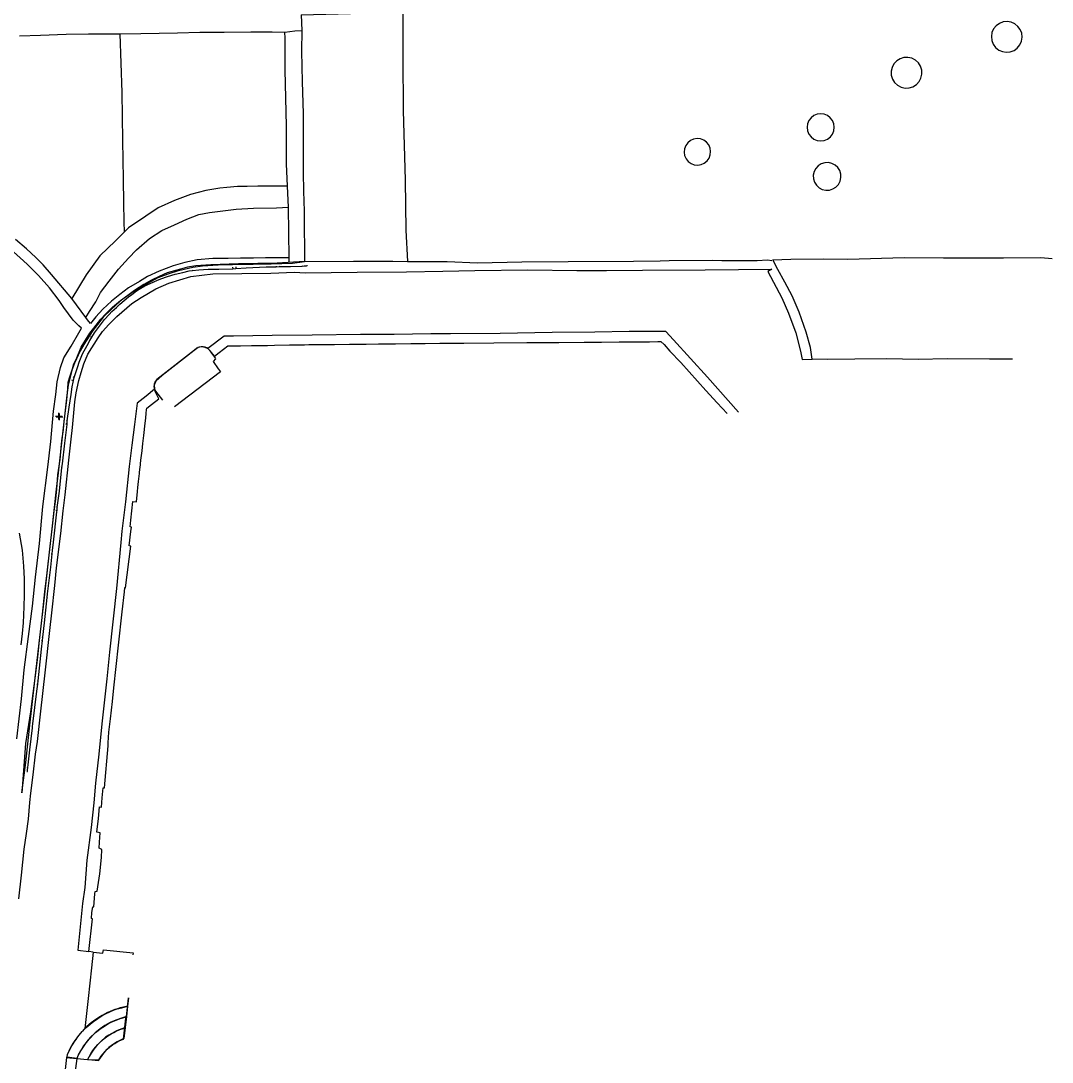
# Model space of a CAD drawing. Header units: metres. Extents: x 353335 to 353543, y 6929896 to 6930115.
# Drawn here: x 353426.27 to 353456.86, y 6930060.3 to 6930091.19 of the extents above; entities that cross this region are included whole.
import ezdxf

# ---------------------------------------------------------------- set-up
doc = ezdxf.new("R2010")
doc.units = ezdxf.units.M
for name, color, linetype in [('01 Overgang i belegg', 7, 'Continuous'), ('05 Dører', 7, 'Continuous'), ('5002 Fasadeliv_fortau', 7, 'Continuous'), ('5051 TrappBygg', 7, 'Continuous'), ('6002 MurLoddrett', 7, 'Continuous'), ('6013 Annet gjerde', 7, 'Continuous'), ('7038 Topp kantstein forkant', 7, 'Continuous'), ('7534 Overgangsfelt', 7, 'Continuous'), ('8250 Kum', 7, 'Continuous'), ('8501 StolpeEnkel_bunn', 7, 'Continuous'), ('8501 StolpeEnkel_topp', 7, 'Continuous')]:
    doc.layers.add(name, color=color, linetype=linetype)

msp = doc.modelspace()

# ---------------------------------------------------------------- linework, layer by layer
at = {"layer": '01 Overgang i belegg', "color": 21, "true_color": 0xff9f80}
for points in [[(353426.237, 6930090.75, 4.399), (353426.852, 6930090.767, 4.442), (353427.615, 6930090.796, 4.493), (353428.281, 6930090.809, 4.528), (353429.08, 6930090.809, 4.576), (353429.213, 6930090.802, 4.572), (353429.827, 6930090.819, 4.631), (353430.923, 6930090.833, 4.738), (353431.585, 6930090.852, 4.794), (353432.302, 6930090.856, 4.85), (353433.091, 6930090.865, 4.932), (353433.73, 6930090.868, 4.968), (353434.103, 6930090.858, 5.015), (353434.403, 6930090.892, 5.028), (353434.603, 6930090.905, 5.038)], [(353429.213, 6930090.802, 4.572), (353429.264, 6930089.067, 4.575), (353429.291, 6930087.64, 4.575), (353429.312, 6930086.489, 4.58), (353429.318, 6930085.791, 4.579), (353429.324, 6930085.239, 4.582), (353429.334, 6930084.923, 4.575)], [(353434.186, 6930086.284, 5.029), (353434.157, 6930086.951, 5.027), (353434.149, 6930088.074, 5.022), (353434.116, 6930089.723, 5.012), (353434.114, 6930090.673, 5.018), (353434.103, 6930090.858, 5.015)], [(353434.227, 6930084.162, 5.05), (353434.193, 6930084.163, 5.059), (353433.525, 6930084.156, 4.976), (353433.169, 6930084.147, 4.945), (353432.792, 6930084.151, 4.912), (353432.422, 6930084.145, 4.859), (353431.967, 6930084.139, 4.811), (353431.501, 6930084.102, 4.74), (353431.136, 6930084.017, 4.696), (353430.787, 6930083.924, 4.661), (353430.376, 6930083.764, 4.635), (353430.029, 6930083.605, 4.592), (353429.788, 6930083.462, 4.561), (353429.462, 6930083.267, 4.535), (353429.212, 6930083.076, 4.509), (353428.964, 6930082.873, 4.469), (353428.702, 6930082.636, 4.451), (353428.493, 6930082.411, 4.416), (353428.339, 6930082.216, 4.392), (353428.252, 6930082.325, 4.39), (353428.197, 6930082.394, 4.392), (353428.305, 6930082.572, 4.4), (353428.495, 6930082.857, 4.431), (353428.634, 6930083.129, 4.472), (353428.889, 6930083.464, 4.515), (353429.168, 6930083.824, 4.529), (353429.47, 6930084.15, 4.579), (353429.707, 6930084.402, 4.595), (353430.088, 6930084.73, 4.645), (353430.455, 6930084.967, 4.674), (353430.826, 6930085.142, 4.694), (353431.198, 6930085.311, 4.73), (353431.548, 6930085.449, 4.78), (353431.868, 6930085.504, 4.813), (353432.264, 6930085.556, 4.846), (353432.663, 6930085.606, 4.9), (353433.17, 6930085.632, 4.945), (353433.858, 6930085.639, 5.014), (353434.212, 6930085.662, 5.041), (353434.186, 6930086.284, 5.029), (353433.815, 6930086.289, 5.01), (353433.301, 6930086.288, 4.948), (353432.981, 6930086.279, 4.925), (353432.695, 6930086.279, 4.901), (353432.38, 6930086.242, 4.871), (353432.173, 6930086.227, 4.839), (353431.761, 6930086.153, 4.793), (353431.301, 6930086.041, 4.727), (353430.828, 6930085.861, 4.691), (353430.347, 6930085.639, 4.657), (353429.981, 6930085.399, 4.634), (353429.464, 6930085.047, 4.592), (353429.334, 6930084.923, 4.575), (353429.076, 6930084.663, 4.552), (353428.615, 6930084.217, 4.512), (353428.21, 6930083.659, 4.46), (353427.786, 6930082.95, 4.383)], [(353434.232, 6930084.02, 5.058), (353434.227, 6930084.162, 5.05), (353434.212, 6930085.662, 5.041)], [(353428.197, 6930082.394, 4.392), (353427.786, 6930082.95, 4.383), (353427.181, 6930083.665, 4.343), (353426.931, 6930083.952, 4.321), (353426.714, 6930084.174, 4.325), (353426.441, 6930084.423, 4.318), (353426.113, 6930084.706, 4.295)], [(353427.997, 6930082.141, 4.383), (353427.824, 6930082.308, 4.38), (353427.549, 6930082.689, 4.377), (353427.41, 6930082.897, 4.375), (353427.126, 6930083.27, 4.352), (353426.795, 6930083.632, 4.333), (353426.46, 6930083.972, 4.311), (353425.945, 6930084.436, 4.293)], [(353426.214, 6930065.139, 3.924), (353426.29, 6930065.847, 3.939), (353426.371, 6930066.614, 3.951), (353426.437, 6930067.08, 3.968), (353426.498, 6930067.503, 3.984), (353426.538, 6930067.999, 4.004), (353426.571, 6930068.281, 4.012), (353426.641, 6930068.816, 4.043), (353426.712, 6930069.437, 4.097), (353426.764, 6930069.806, 4.122), (353426.864, 6930070.706, 4.183), (353426.995, 6930071.845, 4.276), (353427.129, 6930073.103, 4.375), (353427.192, 6930073.625, 4.421), (353427.278, 6930074.443, 4.487), (353427.328, 6930074.967, 4.531), (353427.456, 6930075.984, 4.617), (353427.529, 6930076.649, 4.673), (353427.587, 6930077.132, 4.711), (353427.699, 6930078.153, 4.858), (353427.764, 6930078.775, 4.901), (353427.803, 6930079.125, 4.94), (353427.874, 6930079.883, 4.999), (353427.91, 6930080.158, 5.021), (353427.988, 6930080.519, 5.043), (353428.066, 6930080.762, 5.055), (353428.143, 6930081.016, 5.063), (353428.262, 6930081.306, 5.065), (353428.566, 6930081.791, 5.07), (353428.698, 6930081.971, 5.069), (353428.882, 6930082.185, 5.072), (353429.122, 6930082.42, 5.074), (353429.569, 6930082.806, 5.08), (353429.843, 6930082.984, 5.08), (353430.279, 6930083.238, 5.089), (353430.667, 6930083.404, 5.091), (353431.312, 6930083.606, 5.089), (353431.968, 6930083.685, 5.08), (353433.688, 6930083.707, 5.087), (353434.388, 6930083.734, 5.097), (353434.709, 6930083.713, 5.112), (353436.251, 6930083.739, 5.21), (353437.71, 6930083.747, 5.316), (353438.784, 6930083.761, 5.399), (353439.739, 6930083.782, 5.461), (353441.31, 6930083.799, 5.571), (353442.764, 6930083.783, 5.685), (353443.648, 6930083.785, 5.743), (353444.712, 6930083.798, 5.818), (353446.569, 6930083.803, 5.953), (353448.55, 6930083.828, 6.063), (353448.428, 6930083.756, 6.075), (353448.84, 6930082.973, 6.144), (353449.042, 6930082.517, 6.167), (353449.254, 6930081.932, 6.211), (353449.401, 6930081.388, 6.24), (353449.443, 6930081.148, 6.252), (353449.741, 6930081.152, 6.248)], [(353426.153, 6930069.888, 3.994), (353426.288, 6930071.073, 4.019), (353426.373, 6930071.936, 4.05), (353426.499, 6930072.922, 4.065), (353426.617, 6930073.822, 4.096), (353426.703, 6930074.681, 4.116), (353426.827, 6930075.683, 4.138), (353426.93, 6930076.785, 4.182), (353427.076, 6930077.946, 4.212), (353427.163, 6930078.714, 4.233), (353427.242, 6930079.61, 4.265), (353427.312, 6930080.103, 4.279), (353427.349, 6930080.484, 4.293), (353427.451, 6930080.903, 4.305), (353427.545, 6930081.19, 4.318), (353427.761, 6930081.539, 4.343), (353427.993, 6930081.936, 4.367), (353428.07, 6930082.076, 4.379), (353427.997, 6930082.141, 4.383)], [(353447.557, 6930079.584, 6.393), (353446.639, 6930080.621, 6.267), (353445.631, 6930081.726, 6.081), (353445.405, 6930081.978, 6.041), (353444.315, 6930081.97, 5.951), (353443.294, 6930081.956, 5.856), (353442.035, 6930081.947, 5.744), (353440.486, 6930081.919, 5.603), (353439.019, 6930081.909, 5.489), (353438.43, 6930081.903, 5.449), (353437.347, 6930081.884, 5.374), (353436.342, 6930081.885, 5.303), (353434.911, 6930081.864, 5.208), (353433.724, 6930081.851, 5.174), (353432.583, 6930081.837, 5.149), (353432.302, 6930081.832, 5.147), (353431.819, 6930081.471, 5.151)], [(353430.236, 6930080.259, 5.125), (353429.993, 6930080.051, 5.116), (353429.726, 6930079.844, 5.104), (353429.647, 6930079.213, 5.057), (353429.569, 6930078.602, 5.008), (353429.49, 6930077.971, 4.91), (353429.379, 6930076.921, 4.786), (353429.268, 6930076.047, 4.714), (353429.24, 6930075.717, 4.683), (353429.106, 6930074.354, 4.573), (353428.898, 6930072.457, 4.42), (353428.828, 6930071.665, 4.353), (353428.679, 6930070.329, 4.244), (353428.587, 6930069.436, 4.167), (353428.492, 6930068.572, 4.119), (353428.441, 6930067.988, 4.09), (353428.354, 6930067.256, 4.052), (353428.229, 6930066.29, 4.027), (353428.172, 6930065.478, 4.014), (353428.101, 6930065.008, 4.002), (353427.963, 6930063.618, 3.964), (353428.287, 6930063.58, 3.978)], [(353426.219, 6930075.994, 4.129), (353426.308, 6930075.486, 4.115), (353426.355, 6930075.01, 4.105), (353426.368, 6930074.634, 4.09), (353426.374, 6930074.16, 4.092), (353426.366, 6930073.81, 4.078), (353426.337, 6930073.332, 4.071), (353426.312, 6930073.018, 4.06), (353426.27, 6930072.673, 4.056)], [(353428.413, 6930063.564, 3.97), (353428.371, 6930063.093, 3.944), (353428.27, 6930062.189, 3.909), (353428.171, 6930061.295, 3.887)], [(353427.625, 6930060.438, 3.871), (353427.526, 6930059.554, 3.858), (353427.422, 6930058.684, 3.847)]]:
    msp.add_polyline3d(points, dxfattribs=at)
at = {"layer": '05 Dører', "color": 52, "true_color": 0xd2d200}
msp.add_line((353432.192, 6930080.781, 5.296), (353430.831, 6930079.741, 5.295), dxfattribs=at)
at = {"layer": '5002 Fasadeliv_fortau', "color": 201, "true_color": 0xdf80ff}
msp.add_line((353427.929, 6930060.402, 3.871), (353427.712, 6930058.658, 3.859), dxfattribs=at)
for points in [[(353432.014, 6930081.24, 5.146), (353432.156, 6930081.35, 5.149), (353432.415, 6930081.547, 5.153), (353432.784, 6930081.553, 5.156), (353433.117, 6930081.555, 5.163), (353433.59, 6930081.561, 5.184), (353433.792, 6930081.568, 5.189), (353434.241, 6930081.575, 5.197), (353434.433, 6930081.581, 5.2), (353434.684, 6930081.583, 5.207), (353434.816, 6930081.584, 5.211), (353435.079, 6930081.587, 5.224), (353435.312, 6930081.589, 5.241), (353435.572, 6930081.59, 5.256), (353436.017, 6930081.595, 5.288), (353436.511, 6930081.6, 5.32), (353436.881, 6930081.608, 5.342), (353437.381, 6930081.613, 5.383), (353437.839, 6930081.619, 5.416), (353438.269, 6930081.62, 5.447), (353438.704, 6930081.627, 5.475), (353439.41, 6930081.631, 5.524), (353440.301, 6930081.637, 5.593), (353441.277, 6930081.651, 5.69), (353442.233, 6930081.651, 5.777), (353442.978, 6930081.658, 5.843), (353443.491, 6930081.662, 5.894), (353444.021, 6930081.666, 5.942), (353444.446, 6930081.667, 5.982), (353444.923, 6930081.672, 6.023), (353445.169, 6930081.676, 6.048), (353445.258, 6930081.677, 6.063), (353445.35, 6930081.585, 6.08), (353445.526, 6930081.395, 6.119), (353445.845, 6930081.054, 6.179), (353446.592, 6930080.227, 6.325), (353446.924, 6930079.861, 6.388), (353447.224, 6930079.538, 6.405)], [(353428.434, 6930064.908, 4.025), (353428.47, 6930065.294, 4.028), (353428.474, 6930065.361, 4.036), (353428.541, 6930065.371, 4.044), (353428.611, 6930065.886, 4.046), (353428.664, 6930066.368, 4.054), (353428.678, 6930066.61, 4.052), (353428.592, 6930066.64, 4.045), (353428.609, 6930066.822, 4.057), (353428.625, 6930067.099, 4.063), (353428.531, 6930067.117, 4.056), (353428.58, 6930067.53, 4.078), (353428.61, 6930067.867, 4.093), (353428.661, 6930067.861, 4.104), (353428.687, 6930068.139, 4.109), (353428.715, 6930068.434, 4.132), (353428.753, 6930068.435, 4.139), (353428.859, 6930069.677, 4.2), (353428.862, 6930069.771, 4.211), (353428.887, 6930070.085, 4.24), (353428.931, 6930070.478, 4.269), (353428.989, 6930070.996, 4.317), (353429.029, 6930071.401, 4.347), (353429.168, 6930072.666, 4.45), (353429.279, 6930073.652, 4.529), (353429.343, 6930074.253, 4.58), (353429.358, 6930074.374, 4.591), (353429.376, 6930074.372, 4.596), (353429.533, 6930075.608, 4.691), (353429.49, 6930075.619, 4.685), (353429.536, 6930076.045, 4.723), (353429.552, 6930076.173, 4.731), (353429.513, 6930076.179, 4.73), (353429.531, 6930076.38, 4.75), (353429.59, 6930076.931, 4.798), (353429.701, 6930076.923, 4.808), (353429.73, 6930077.226, 4.852), (353429.747, 6930077.342, 4.868), (353429.738, 6930077.346, 4.865), (353429.758, 6930077.523, 4.881), (353429.789, 6930077.764, 4.906), (353429.806, 6930077.914, 4.917), (353429.81, 6930077.933, 4.914), (353429.833, 6930078.158, 4.951), (353429.867, 6930078.436, 4.989), (353429.892, 6930078.656, 5.018), (353429.916, 6930078.889, 5.042), (353429.961, 6930079.257, 5.064), (353429.976, 6930079.404, 5.079), (353429.991, 6930079.553, 5.089), (353430.003, 6930079.646, 5.098), (353430.009, 6930079.695, 5.105), (353430.153, 6930079.811, 5.116), (353430.363, 6930079.975, 5.122)], [(353428.413, 6930063.564, 3.97), (353428.287, 6930063.58, 3.978), (353428.401, 6930064.55, 4.012), (353428.366, 6930064.554, 4.01), (353428.383, 6930064.733, 4.023), (353428.408, 6930064.905, 4.025), (353428.434, 6930064.908, 4.025)], [(353428.413, 6930063.564, 3.97), (353428.701, 6930063.528, 3.966), (353428.725, 6930063.632, 3.978), (353429.608, 6930063.536, 3.987), (353429.599, 6930063.476, 3.973)]]:
    msp.add_polyline3d(points, dxfattribs=at)
at = {"layer": '5051 TrappBygg', "color": 11, "true_color": 0xff8080}
for p, q in [((353429.406, 6930061.641, 4.135), (353429.408, 6930061.651, 3.975)), ((353429.369, 6930061.315, 4.306), (353429.369, 6930061.321, 4.143))]:
    msp.add_line(p, q, dxfattribs=at)
for points in [[(353432.014, 6930081.24, 5.146), (353431.892, 6930081.403, 5.146), (353431.819, 6930081.471, 5.151), (353431.793, 6930081.489, 5.149), (353431.744, 6930081.509, 5.151), (353431.682, 6930081.522, 5.152), (353431.624, 6930081.522, 5.153), (353431.566, 6930081.513, 5.151), (353431.531, 6930081.497, 5.152), (353431.493, 6930081.476, 5.153), (353431.424, 6930081.425, 5.151), (353430.31, 6930080.552, 5.139), (353430.26, 6930080.489, 5.135), (353430.231, 6930080.412, 5.132), (353430.222, 6930080.332, 5.128), (353430.226, 6930080.292, 5.125), (353430.236, 6930080.259, 5.125)], [(353432.046, 6930081.161, 5.269), (353431.977, 6930081.084, 5.26), (353432.125, 6930080.865, 5.273), (353432.138, 6930080.853, 5.281), (353432.192, 6930080.781, 5.296)], [(353429.438, 6930061.953, 3.973), (353429.438, 6930061.953, 3.946), (353429.316, 6930061.931, 3.941), (353429.214, 6930061.904, 3.936), (353429.114, 6930061.871, 3.928), (353429.059, 6930061.854, 3.925), (353429.012, 6930061.838, 3.924), (353428.904, 6930061.79, 3.917), (353428.847, 6930061.767, 3.914), (353428.756, 6930061.718, 3.911), (353428.687, 6930061.68, 3.908), (353428.582, 6930061.616, 3.904), (353428.47, 6930061.541, 3.897), (353428.361, 6930061.464, 3.892), (353428.303, 6930061.413, 3.888), (353428.233, 6930061.349, 3.887), (353428.205, 6930061.323, 3.885), (353428.171, 6930061.295, 3.887), (353428.138, 6930061.261, 3.887), (353428.101, 6930061.22, 3.887), (353427.996, 6930061.099, 3.886), (353427.956, 6930061.046, 3.884), (353427.9, 6930060.967, 3.884), (353427.86, 6930060.916, 3.882), (353427.794, 6930060.808, 3.881), (353427.76, 6930060.748, 3.88), (353427.72, 6930060.675, 3.878), (353427.694, 6930060.622, 3.876), (353427.674, 6930060.573, 3.876), (353427.648, 6930060.511, 3.874), (353427.625, 6930060.438, 3.871), (353427.929, 6930060.402, 3.871), (353427.93, 6930060.401, 3.97)], [(353427.93, 6930060.401, 3.97), (353427.642, 6930060.443, 3.968), (353427.656, 6930060.52, 3.969), (353427.705, 6930060.629, 3.967), (353427.753, 6930060.717, 3.969), (353427.807, 6930060.819, 3.966), (353427.868, 6930060.913, 3.969), (353427.941, 6930061.02, 3.967), (353427.999, 6930061.094, 3.968), (353428.089, 6930061.201, 3.965), (353428.209, 6930061.321, 3.968), (353428.327, 6930061.428, 3.966), (353428.425, 6930061.503, 3.967), (353428.557, 6930061.596, 3.967), (353428.677, 6930061.672, 3.965), (353428.779, 6930061.728, 3.966), (353428.928, 6930061.798, 3.965), (353429.039, 6930061.844, 3.967), (353429.132, 6930061.875, 3.968), (353429.266, 6930061.911, 3.97), (353429.365, 6930061.935, 3.97), (353429.438, 6930061.953, 3.973)], [(353429.438, 6930061.953, 3.973), (353429.408, 6930061.651, 3.975), (353429.261, 6930061.601, 3.972), (353429.087, 6930061.543, 3.972), (353428.925, 6930061.469, 3.971), (353428.766, 6930061.382, 3.972), (353428.624, 6930061.281, 3.972), (353428.473, 6930061.162, 3.973), (353428.333, 6930061.025, 3.971), (353428.212, 6930060.882, 3.973), (353428.135, 6930060.776, 3.973), (353428.038, 6930060.62, 3.974), (353427.958, 6930060.465, 3.973), (353427.94, 6930060.411, 3.97), (353427.93, 6930060.401, 3.97)], [(353427.93, 6930060.401, 3.97), (353427.932, 6930060.392, 4.135), (353427.985, 6930060.514, 4.131), (353428.052, 6930060.631, 4.136), (353428.127, 6930060.75, 4.137), (353428.209, 6930060.869, 4.136), (353428.269, 6930060.948, 4.134), (353428.335, 6930061.019, 4.135), (353428.425, 6930061.113, 4.135), (353428.52, 6930061.197, 4.135), (353428.615, 6930061.272, 4.136), (353428.705, 6930061.338, 4.134), (353428.779, 6930061.383, 4.135), (353428.874, 6930061.438, 4.135), (353428.956, 6930061.482, 4.132), (353429.068, 6930061.533, 4.131), (353429.147, 6930061.563, 4.131), (353429.221, 6930061.589, 4.131), (353429.406, 6930061.641, 4.135), (353429.369, 6930061.321, 4.143), (353429.268, 6930061.286, 4.141), (353429.107, 6930061.221, 4.14), (353428.97, 6930061.15, 4.139), (353428.885, 6930061.1, 4.14), (353428.784, 6930061.033, 4.139), (353428.692, 6930060.952, 4.142), (353428.602, 6930060.868, 4.142), (353428.527, 6930060.788, 4.142), (353428.466, 6930060.719, 4.14), (353428.415, 6930060.649, 4.141), (353428.357, 6930060.561, 4.141), (353428.301, 6930060.463, 4.143), (353428.246, 6930060.365, 4.145), (353427.932, 6930060.392, 4.135)], [(353428.246, 6930060.365, 4.145), (353428.251, 6930060.362, 4.304), (353428.297, 6930060.453, 4.303), (353428.36, 6930060.56, 4.301), (353428.411, 6930060.637, 4.301), (353428.492, 6930060.745, 4.298), (353428.56, 6930060.823, 4.299), (353428.626, 6930060.89, 4.3), (353428.696, 6930060.955, 4.299), (353428.771, 6930061.018, 4.299), (353428.856, 6930061.077, 4.301), (353428.951, 6930061.139, 4.3), (353429.027, 6930061.18, 4.3), (353429.112, 6930061.222, 4.301), (353429.167, 6930061.247, 4.299), (353429.213, 6930061.264, 4.301), (353429.281, 6930061.289, 4.3), (353429.369, 6930061.315, 4.306), (353429.323, 6930060.994, 4.309), (353429.132, 6930060.901, 4.31), (353429.047, 6930060.847, 4.306), (353428.956, 6930060.785, 4.308), (353428.886, 6930060.73, 4.307), (353428.788, 6930060.631, 4.308), (353428.729, 6930060.563, 4.307), (353428.672, 6930060.496, 4.308), (353428.606, 6930060.399, 4.308), (353428.575, 6930060.353, 4.308), (353428.251, 6930060.362, 4.304)], [(353428.376, 6930060.36, 4.469), (353428.576, 6930060.345, 4.468), (353428.658, 6930060.473, 4.47), (353428.717, 6930060.547, 4.471), (353428.772, 6930060.612, 4.469), (353428.833, 6930060.677, 4.469), (353428.91, 6930060.747, 4.469), (353428.988, 6930060.805, 4.47), (353429.059, 6930060.852, 4.471), (353429.145, 6930060.906, 4.468), (353429.206, 6930060.938, 4.466), (353429.283, 6930060.971, 4.468), (353429.314, 6930060.978, 4.473), (353429.323, 6930060.994, 4.309)]]:
    msp.add_polyline3d(points, dxfattribs=at)
at = {"layer": '6002 MurLoddrett', "color": 171, "true_color": 0x8080ff}
for points in [[(353434.685, 6930084.054, 5.089), (353433.871, 6930083.999, 5.022), (353432.732, 6930083.984, 4.888), (353431.908, 6930083.955, 4.8), (353431.459, 6930083.922, 4.746), (353431.215, 6930083.879, 4.726), (353431.009, 6930083.819, 4.682), (353430.617, 6930083.71, 4.657), (353430.38, 6930083.608, 4.628), (353430.15, 6930083.497, 4.609), (353429.916, 6930083.365, 4.575), (353429.644, 6930083.19, 4.571), (353429.217, 6930082.874, 4.5), (353428.95, 6930082.629, 4.463), (353428.713, 6930082.403, 4.432), (353428.545, 6930082.186, 4.411), (353428.408, 6930082.004, 4.389), (353428.315, 6930081.865, 4.384), (353428.143, 6930081.589, 4.368), (353428.029, 6930081.398, 4.351), (353427.865, 6930081.036, 4.327), (353427.786, 6930080.825, 4.309), (353427.725, 6930080.647, 4.297), (353427.671, 6930080.465, 4.293), (353427.656, 6930080.28, 4.291), (353427.637, 6930080.05, 4.289), (353427.613, 6930079.86, 4.278), (353427.579, 6930079.553, 4.268), (353427.548, 6930079.317, 4.269), (353427.527, 6930079.07, 4.269), (353427.477, 6930078.732, 4.25), (353427.458, 6930078.522, 4.246), (353427.425, 6930078.175, 4.228), (353427.365, 6930077.726, 4.214), (353427.33, 6930077.294, 4.208), (353427.296, 6930077.002, 4.187), (353427.256, 6930076.643, 4.184), (353427.194, 6930076.114, 4.17), (353427.128, 6930075.606, 4.15), (353427.046, 6930074.814, 4.127), (353426.976, 6930074.248, 4.12), (353426.885, 6930073.403, 4.09), (353426.815, 6930072.81, 4.077), (353426.763, 6930072.308, 4.069), (353426.717, 6930071.917, 4.064), (353426.601, 6930071.008, 4.05), (353426.564, 6930070.688, 4.05), (353426.409, 6930069.751, 4.019), (353426.302, 6930068.287, 3.986), (353426.42, 6930069.187, 4.05), (353426.525, 6930070.21, 4.112), (353426.689, 6930071.614, 4.209), (353426.813, 6930072.728, 4.313), (353426.947, 6930073.826, 4.422), (353427.093, 6930075.165, 4.534), (353427.188, 6930076.026, 4.604), (353427.327, 6930077.292, 4.711), (353427.386, 6930077.785, 4.766), (353427.48, 6930078.586, 4.861), (353427.651, 6930080.09, 4.99), (353427.683, 6930080.379, 5.007), (353427.782, 6930080.78, 5.042), (353427.838, 6930080.981, 5.052), (353427.935, 6930081.192, 5.052), (353428.066, 6930081.506, 5.034), (353428.192, 6930081.719, 5.043), (353428.322, 6930081.922, 5.047), (353428.438, 6930082.073, 5.044), (353428.645, 6930082.341, 5.052), (353428.785, 6930082.492, 5.054), (353428.995, 6930082.698, 5.04), (353429.224, 6930082.89, 5.051), (353429.607, 6930083.158, 5.054), (353429.775, 6930083.264, 5.056), (353430.038, 6930083.409, 5.063), (353430.348, 6930083.578, 5.044), (353430.638, 6930083.689, 5.053), (353430.946, 6930083.781, 5.062), (353431.372, 6930083.879, 5.071), (353431.659, 6930083.925, 5.081), (353432.125, 6930083.95, 5.073), (353432.549, 6930083.966, 5.065), (353433.16, 6930083.976, 5.086), (353433.7, 6930083.983, 5.082), (353434.328, 6930084, 5.085), (353434.685, 6930084.054, 5.089)], [(353429.314, 6930060.978, 4.473), (353429.386, 6930061.604, 4.475), (353429.388, 6930061.642, 4.48), (353429.406, 6930061.652, 4.471), (353429.464, 6930062.192, 4.47), (353429.461, 6930062.2, 3.949), (353429.438, 6930061.953, 3.946)]]:
    msp.add_polyline3d(points, dxfattribs=at)
at = {"layer": '6013 Annet gjerde', "color": 11, "true_color": 0xff8080}
for p, q in [((353431.252, 6930083.777, 5.09), (353431.268, 6930083.772, 5.985)), ((353431.356, 6930083.791, 5.091), (353431.362, 6930083.781, 5.989)), ((353432.553, 6930083.883, 5.086), (353432.564, 6930083.838, 5.986)), ((353432.648, 6930083.888, 5.084), (353432.646, 6930083.844, 5.985)), ((353433.846, 6930083.913, 5.102), (353433.849, 6930083.89, 5.992)), ((353433.959, 6930083.917, 5.105), (353433.946, 6930083.899, 5.993)), ((353434.625, 6930083.927, 5.105), (353434.619, 6930083.916, 6)), ((353430.3, 6930083.49, 5.093), (353430.311, 6930083.487, 5.978)), ((353430.217, 6930083.428, 5.087), (353430.222, 6930083.45, 5.975)), ((353429.124, 6930082.727, 5.087), (353429.139, 6930082.716, 5.977)), ((353429.221, 6930082.787, 5.085), (353429.21, 6930082.787, 5.979)), ((353428.306, 6930081.729, 5.066), (353428.32, 6930081.711, 5.973)), ((353428.339, 6930081.826, 5.077), (353428.375, 6930081.803, 5.974)), ((353427.777, 6930080.544, 5.04), (353427.837, 6930080.516, 5.934)), ((353427.821, 6930080.63, 5.048), (353427.856, 6930080.608, 5.94)), ((353427.612, 6930079.244, 4.958), (353427.644, 6930079.219, 5.82)), ((353427.63, 6930079.355, 4.956), (353427.651, 6930079.325, 5.829)), ((353427.47, 6930077.967, 4.819), (353427.493, 6930077.939, 5.696)), ((353427.493, 6930078.058, 4.834), (353427.508, 6930078.052, 5.707)), ((353427.314, 6930076.678, 4.685), (353427.346, 6930076.665, 5.579)), ((353427.329, 6930076.778, 4.701), (353427.355, 6930076.753, 5.584)), ((353427.189, 6930075.491, 4.581), (353427.214, 6930075.478, 5.471)), ((353427.171, 6930075.382, 4.573), (353427.2, 6930075.381, 5.463)), ((353427.04, 6930074.198, 4.476), (353427.068, 6930074.193, 5.362)), ((353427.039, 6930074.099, 4.466), (353427.054, 6930074.083, 5.352)), ((353426.89, 6930072.808, 4.365), (353426.916, 6930072.804, 5.254)), ((353426.907, 6930072.899, 4.368), (353426.926, 6930072.903, 5.262)), ((353426.745, 6930071.515, 4.268), (353426.773, 6930071.514, 5.153)), ((353426.759, 6930071.615, 4.268), (353426.784, 6930071.613, 5.161)), ((353426.594, 6930070.227, 4.158), (353426.616, 6930070.213, 5.051)), ((353426.628, 6930070.333, 5.06), (353426.611, 6930070.334, 4.157)), ((353426.46, 6930069.024, 4.084), (353426.481, 6930069.043, 4.963))]:
    msp.add_line(p, q, dxfattribs=at)
for points in [[(353426.447, 6930068.917, 4.055), (353426.463, 6930068.916, 4.378), (353426.472, 6930068.922, 4.837), (353426.472, 6930068.968, 4.935), (353426.481, 6930069.043, 4.963), (353426.489, 6930069.122, 4.969), (353426.543, 6930069.565, 5.003), (353426.616, 6930070.213, 5.051), (353426.622, 6930070.253, 5.055), (353426.628, 6930070.333, 5.06), (353426.749, 6930071.303, 5.137), (353426.773, 6930071.514, 5.153), (353426.784, 6930071.613, 5.161), (353426.886, 6930072.548, 5.234), (353426.916, 6930072.804, 5.254), (353426.926, 6930072.903, 5.262), (353426.977, 6930073.335, 5.295), (353427.054, 6930074.083, 5.352), (353427.068, 6930074.193, 5.362), (353427.162, 6930074.985, 5.429), (353427.2, 6930075.381, 5.463), (353427.214, 6930075.478, 5.471), (353427.243, 6930075.72, 5.492), (353427.341, 6930076.622, 5.573), (353427.346, 6930076.665, 5.579), (353427.355, 6930076.753, 5.584), (353427.417, 6930077.24, 5.63), (353427.493, 6930077.939, 5.696), (353427.508, 6930078.052, 5.707), (353427.579, 6930078.663, 5.764), (353427.644, 6930079.219, 5.82), (353427.651, 6930079.325, 5.829), (353427.707, 6930079.726, 5.865), (353427.763, 6930080.107, 5.903), (353427.797, 6930080.33, 5.924), (353427.856, 6930080.608, 5.94), (353427.878, 6930080.672, 5.942), (353427.895, 6930080.731, 5.946), (353427.959, 6930080.938, 5.952), (353428.001, 6930081.069, 5.96), (353428.105, 6930081.308, 5.962), (353428.238, 6930081.561, 5.969), (353428.32, 6930081.711, 5.973), (353428.375, 6930081.803, 5.974), (353428.455, 6930081.93, 5.975), (353428.581, 6930082.093, 5.979), (353428.752, 6930082.326, 5.976), (353428.893, 6930082.476, 5.981), (353428.974, 6930082.563, 5.979), (353429.11, 6930082.691, 5.979), (353429.139, 6930082.716, 5.977), (353429.21, 6930082.787, 5.979), (353429.333, 6930082.892, 5.976), (353429.463, 6930082.998, 5.972), (353429.56, 6930083.076, 5.97), (353429.7, 6930083.181, 5.965), (353429.836, 6930083.258, 5.966), (353429.95, 6930083.329, 5.971), (353430.108, 6930083.401, 5.975), (353430.222, 6930083.45, 5.975), (353430.311, 6930083.487, 5.978), (353430.424, 6930083.532, 5.978), (353430.627, 6930083.605, 5.981), (353430.852, 6930083.675, 5.986), (353431.081, 6930083.728, 5.988), (353431.268, 6930083.772, 5.985), (353431.362, 6930083.781, 5.989), (353431.552, 6930083.802, 5.988), (353431.828, 6930083.824, 5.986), (353432.149, 6930083.827, 5.986), (353432.564, 6930083.838, 5.986), (353432.646, 6930083.844, 5.985), (353432.956, 6930083.866, 5.988), (353433.552, 6930083.89, 5.989), (353433.849, 6930083.89, 5.992), (353433.946, 6930083.899, 5.993), (353434.267, 6930083.904, 5.995), (353434.619, 6930083.916, 6), (353434.673, 6930083.923, 5.998), (353434.745, 6930083.926, 5.95), (353434.767, 6930083.931, 5.795), (353434.776, 6930083.922, 5.133)], [(353432.053, 6930081.176, 5.261), (353431.911, 6930081.375, 5.249), (353431.829, 6930081.461, 5.242), (353431.741, 6930081.501, 5.245), (353431.637, 6930081.521, 5.24), (353431.536, 6930081.501, 5.237), (353431.412, 6930081.413, 5.238), (353430.464, 6930080.672, 5.239), (353430.272, 6930080.499, 5.239), (353430.232, 6930080.379, 5.242), (353430.239, 6930080.272, 5.248), (353430.268, 6930080.201, 5.251), (353430.473, 6930079.94, 5.251)], [(353430.363, 6930079.975, 5.122), (353430.266, 6930080.173, 5.124), (353430.236, 6930080.259, 5.125)]]:
    msp.add_polyline3d(points, dxfattribs=at)
at = {"layer": '7038 Topp kantstein forkant', "color": 40, "true_color": 0xffbf00}
msp.add_polyline3d([(353437.741, 6930084.052, 5.3), (353438.918, 6930084.05, 5.387), (353439.816, 6930084.012, 5.459), (353441.135, 6930084.038, 5.542), (353442.505, 6930084.049, 5.641), (353444.446, 6930084.063, 5.777), (353445.238, 6930084.074, 5.841), (353445.498, 6930084.081, 5.856), (353446.782, 6930084.093, 5.952), (353447.065, 6930084.084, 5.967), (353448.11, 6930084.084, 6.035), (353448.419, 6930084.102, 6.048), (353448.547, 6930084.083, 6.054)], dxfattribs=at)
at = {"layer": '7534 Overgangsfelt', "color": 9, "true_color": 0xbdbabd}
for points in [[(353434.583, 6930091.366, 5.029), (353436.051, 6930091.407, 5.143), (353437.603, 6930091.444, 5.268), (353437.606, 6930090.116, 5.263), (353437.609, 6930088.535, 5.265), (353437.669, 6930086.468, 5.271), (353437.69, 6930084.976, 5.288), (353437.741, 6930084.052, 5.3)], [(353434.583, 6930091.366, 5.029), (353434.603, 6930090.905, 5.038), (353434.599, 6930090.287, 5.012), (353434.619, 6930089.379, 5.039), (353434.646, 6930088.443, 5.044), (353434.645, 6930087.306, 5.059), (353434.643, 6930086.695, 5.06), (353434.656, 6930086.138, 5.059), (353434.675, 6930085.541, 5.064), (353434.674, 6930084.997, 5.078), (353434.686, 6930084.485, 5.089), (353434.685, 6930084.054, 5.089), (353436.142, 6930084.063, 5.188), (353437.31, 6930084.057, 5.269), (353437.741, 6930084.052, 5.3)], [(353448.575, 6930084.096, 6.055), (353449.115, 6930084.117, 6.081), (353450.073, 6930084.126, 6.139), (353450.801, 6930084.125, 6.171), (353452.471, 6930084.168, 6.263), (353453.641, 6930084.163, 6.331), (353455.422, 6930084.16, 6.403), (353456.523, 6930084.165, 6.451), (353456.861, 6930084.144, 6.474)], [(353455.689, 6930081.155, 6.49), (353454.999, 6930081.151, 6.455), (353453.745, 6930081.16, 6.42), (353452.889, 6930081.144, 6.38), (353451.96, 6930081.159, 6.336), (353451.009, 6930081.157, 6.297), (353450.198, 6930081.141, 6.257), (353449.741, 6930081.152, 6.248), (353449.69, 6930081.497, 6.241), (353449.569, 6930081.955, 6.217), (353449.354, 6930082.549, 6.177), (353449.152, 6930083.028, 6.151), (353448.937, 6930083.44, 6.115), (353448.723, 6930083.811, 6.085), (353448.575, 6930084.096, 6.055)]]:
    msp.add_polyline3d(points, dxfattribs=at)
at = {"layer": '8250 Kum', "color": 171, "true_color": 0x8080ff, "flags": 128}
for points, elevation in [([(353455.903, 6930090.476), (353455.951, 6930090.585), (353455.97, 6930090.702), (353455.957, 6930090.821), (353455.914, 6930090.932), (353455.844, 6930091.028), (353455.752, 6930091.103), (353455.643, 6930091.151), (353455.525, 6930091.17), (353455.407, 6930091.157), (353455.296, 6930091.115), (353455.2, 6930091.045), (353455.125, 6930090.952), (353455.076, 6930090.843), (353455.058, 6930090.726), (353455.07, 6930090.607), (353455.113, 6930090.496), (353455.183, 6930090.4), (353455.276, 6930090.325), (353455.384, 6930090.277), (353455.502, 6930090.258), (353455.62, 6930090.271), (353455.732, 6930090.313), (353455.828, 6930090.383), (353455.903, 6930090.476)], 6.353), ([(353452.971, 6930089.493), (353452.997, 6930089.609), (353452.993, 6930089.729), (353452.957, 6930089.843), (353452.894, 6930089.944), (353452.806, 6930090.025), (353452.701, 6930090.081), (353452.584, 6930090.108), (353452.465, 6930090.103), (353452.351, 6930090.068), (353452.25, 6930090.004), (353452.168, 6930089.917), (353452.113, 6930089.811), (353452.086, 6930089.695), (353452.091, 6930089.575), (353452.126, 6930089.461), (353452.189, 6930089.36), (353452.277, 6930089.279), (353452.383, 6930089.223), (353452.499, 6930089.196), (353452.618, 6930089.201), (353452.733, 6930089.236), (353452.834, 6930089.3), (353452.915, 6930089.387), (353452.971, 6930089.493)], 6.23), ([(353450.346, 6930087.832), (353450.386, 6930087.929), (353450.399, 6930088.033), (353450.386, 6930088.138), (353450.345, 6930088.235), (353450.281, 6930088.318), (353450.198, 6930088.382), (353450.101, 6930088.422), (353449.996, 6930088.436), (353449.892, 6930088.422), (353449.795, 6930088.382), (353449.712, 6930088.317), (353449.648, 6930088.234), (353449.608, 6930088.137), (353449.594, 6930088.033), (353449.608, 6930087.928), (353449.648, 6930087.831), (353449.712, 6930087.748), (353449.796, 6930087.684), (353449.893, 6930087.644), (353449.997, 6930087.63), (353450.101, 6930087.644), (353450.198, 6930087.684), (353450.282, 6930087.749), (353450.346, 6930087.832)], 6.04), ([(353446.722, 6930087.212), (353446.732, 6930087.314), (353446.716, 6930087.416), (353446.675, 6930087.51), (353446.61, 6930087.59), (353446.527, 6930087.65), (353446.431, 6930087.687), (353446.328, 6930087.698), (353446.227, 6930087.682), (353446.133, 6930087.64), (353446.053, 6930087.575), (353445.993, 6930087.492), (353445.956, 6930087.396), (353445.945, 6930087.294), (353445.961, 6930087.192), (353446.003, 6930087.098), (353446.068, 6930087.018), (353446.151, 6930086.958), (353446.247, 6930086.921), (353446.349, 6930086.91), (353446.451, 6930086.926), (353446.544, 6930086.968), (353446.624, 6930087.033), (353446.685, 6930087.116), (353446.722, 6930087.212)], 5.796), ([(353450.595, 6930086.539), (353450.591, 6930086.646), (353450.559, 6930086.749), (353450.501, 6930086.84), (353450.423, 6930086.913), (353450.328, 6930086.963), (353450.223, 6930086.987), (353450.115, 6930086.983), (353450.013, 6930086.951), (353449.922, 6930086.894), (353449.849, 6930086.815), (353449.799, 6930086.72), (353449.775, 6930086.615), (353449.779, 6930086.508), (353449.811, 6930086.405), (353449.868, 6930086.314), (353449.947, 6930086.241), (353450.042, 6930086.191), (353450.147, 6930086.167), (353450.254, 6930086.171), (353450.357, 6930086.203), (353450.448, 6930086.26), (353450.521, 6930086.339), (353450.571, 6930086.434), (353450.595, 6930086.539)], 6.039)]:
    msp.add_lwpolyline(points, dxfattribs=dict(at, elevation=elevation))
at = {"layer": '8501 StolpeEnkel_bunn', "color": 21, "true_color": 0xff9f80}
for p, q in [((353427.422, 6930079.343, 4.267), (353427.422, 6930079.543, 4.267)), ((353427.322, 6930079.443, 4.267), (353427.522, 6930079.443, 4.267))]:
    msp.add_line(p, q, dxfattribs=at)
at = {"layer": '8501 StolpeEnkel_topp', "color": 11, "true_color": 0xff8080}
for p, q in [((353427.298, 6930079.466, 9.139), (353427.498, 6930079.466, 9.139)), ((353427.398, 6930079.366, 9.139), (353427.398, 6930079.566, 9.139))]:
    msp.add_line(p, q, dxfattribs=at)

doc.saveas('drawing.dxf')
